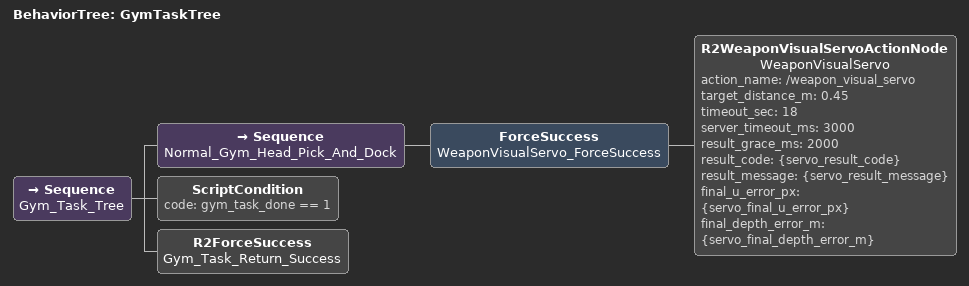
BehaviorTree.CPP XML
<root BTCPP_format="4" main_tree_to_execute="GymTaskTree">
  <BehaviorTree ID="GymTaskTree">
    <Sequence name="Gym_Task_Tree">
      <Sequence name="Normal_Gym_Head_Pick_And_Dock">
        <ForceSuccess name="WeaponVisualServo_ForceSuccess">
          <R2WeaponVisualServoActionNode
            name="WeaponVisualServo"
            action_name="/weapon_visual_servo"
            target_distance_m="0.45"
            timeout_sec="18"
            server_timeout_ms="3000"
            result_grace_ms="2000"
            result_code="{servo_result_code}"
            result_message="{servo_result_message}"
            final_u_error_px="{servo_final_u_error_px}"
            final_depth_error_m="{servo_final_depth_error_m}" />
        </ForceSuccess>
      </Sequence>

      <ScriptCondition code=" gym_task_done == 1 " />

      <R2ForceSuccess name="Gym_Task_Return_Success" />
    </Sequence>
  </BehaviorTree>
</root>
